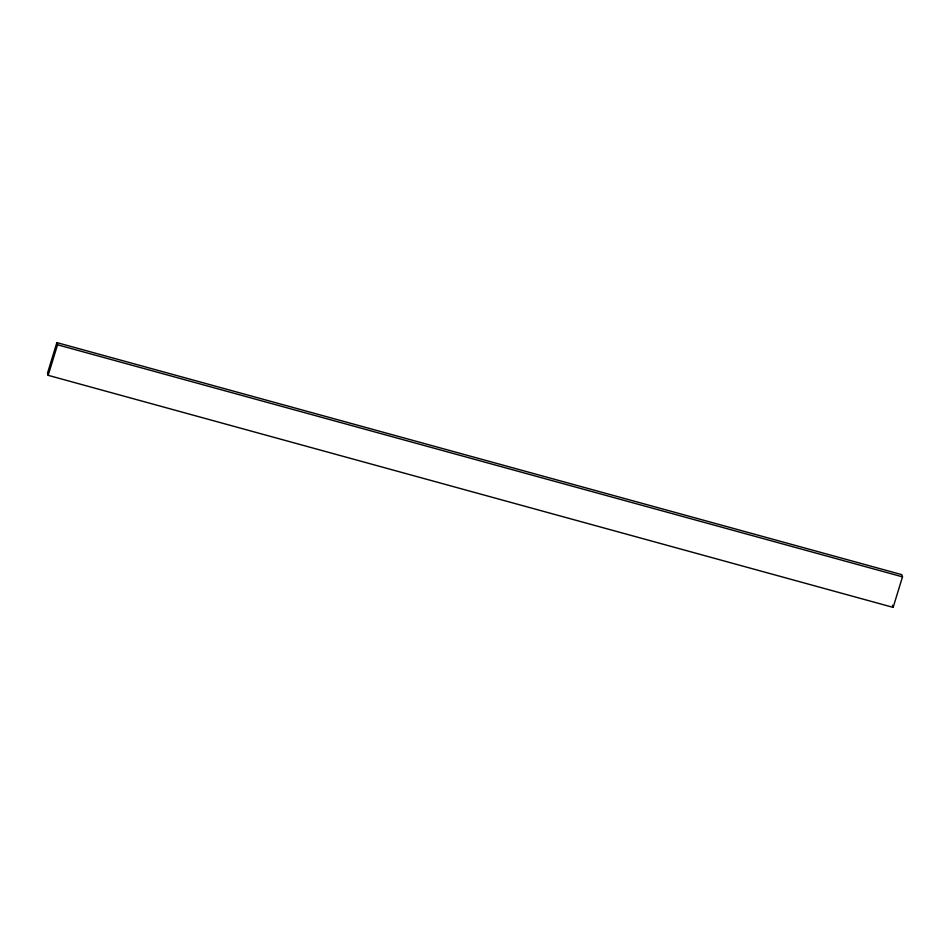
<?xml version="1.0" encoding="UTF-8"?>
<svg xmlns="http://www.w3.org/2000/svg" width="950" height="950" viewBox="0 0 950 950"><rect width="100%" height="100%" fill="white"/><g stroke="black" fill="none" stroke-linecap="round" stroke-linejoin="round"><path stroke-width="1.43" d="M56.869 342.617L47.5 373.148L48.165 375.333L893.131 607.383L902.5 576.852L901.835 574.667L56.869 342.617L57.534 344.803L48.165 375.333M57.534 344.803L902.5 576.852M892.466 605.197L893.131 607.383"/></g></svg>
